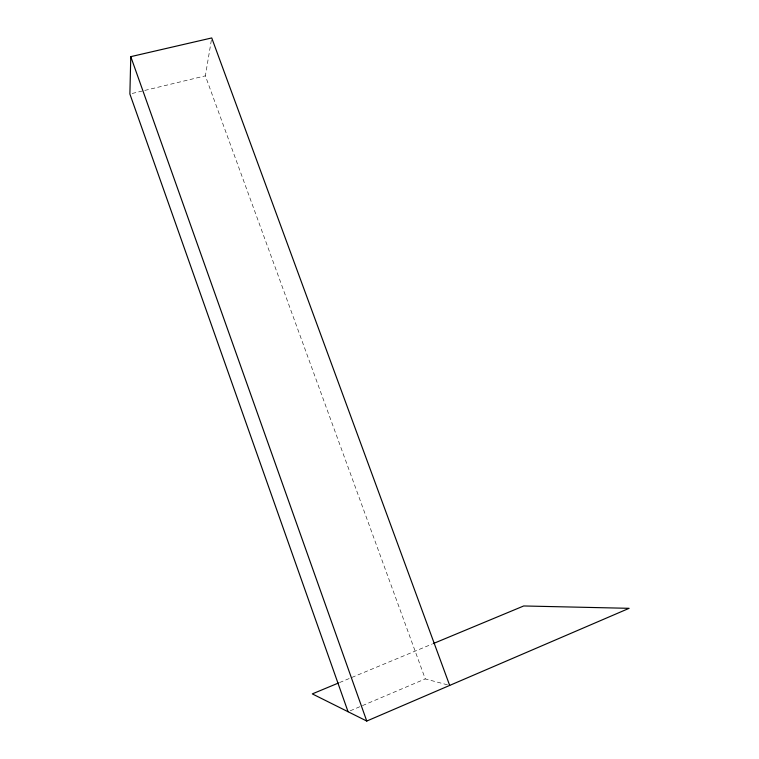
<?xml version="1.0" encoding="UTF-8"?>
<svg xmlns="http://www.w3.org/2000/svg" width="759" height="759" viewBox="0 0 759 759"><rect width="100%" height="100%" fill="white"/><g stroke="black" fill="none" stroke-linecap="round" stroke-linejoin="round"><path stroke-width="0.57" stroke-dasharray="3.79 2.85" d="M447.459 684.827L425.277 678.916L205.366 75.853L211.733 37.95M350.212 710.813L425.277 678.916M339.548 682.559L432.175 644.04M132.17 93.461L143.603 90.71M144.751 90.435L205.366 75.853"/><path stroke-width="1.14" d="M449.679 685.424L211.733 37.95L130.776 56.65L129.884 94.012L348.058 711.724M338.457 683.015L312.3 693.897L366.758 721.05L629.116 608.32L523.71 605.967L433.256 643.585M130.776 56.65L366.758 721.05"/></g></svg>
